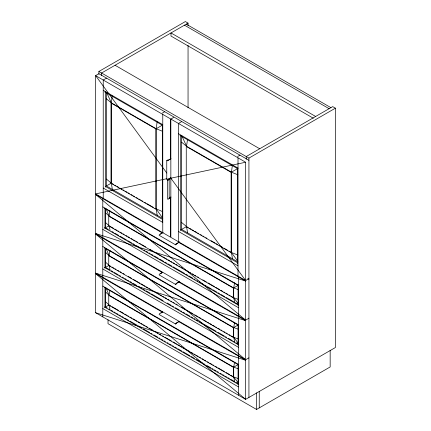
<?xml version="1.0" encoding="UTF-8"?>
<svg xmlns="http://www.w3.org/2000/svg" width="431" height="431" viewBox="0 0 431 431"><rect width="100%" height="100%" fill="white"/><g stroke="black" fill="none" stroke-linecap="round" stroke-linejoin="round"><path stroke-width="0.65" d="M170.746 177.917L167.476 179.802L166.765 179.614L166.754 160.553L167.767 159.928L168.37 160.111L171.021 158.586M112.356 189.419L111.311 183.116L111.311 102.82L112.27 95.935M157.234 215.328L156.184 209.024L156.184 128.729L157.148 121.844M187.512 139.375L186.553 146.265L231.431 172.174L237.874 174.787M232.476 258.767L231.431 252.464L231.431 172.174L232.39 165.283M109.975 210.743L109.043 215.979L233.694 287.946L238.074 289.535M109.975 250.346L109.043 255.583L233.694 327.555L238.074 329.139M109.857 290.602L109.043 295.192L233.694 367.158L238.074 368.742M226.006 297.363L234.744 302.406L233.694 297.719L233.694 287.946L234.626 282.709M233.575 341.336L234.744 342.009L233.694 337.322L233.694 327.555L234.626 322.313M230.666 379.258L234.744 381.613L233.694 376.926L233.694 367.158L234.512 362.573M170.94 178.148L168.823 179.371L169.173 179.652L169.173 198.653L167.95 199.305L167.546 199.041L167.546 180.013L170.897 178.003M169.167 179.679L168.165 180.287L167.546 180.039M98.893 74.159L98.893 71.471L185.357 21.55L188.051 23.107L188.051 25.795M188.051 23.107L101.587 73.022L101.587 75.716M106.522 78.119L103.23 80.021L103.23 198.314M162.32 113.1L164.712 111.715M248.929 278.631L245.643 280.533L170.848 237.352L170.848 119.058L174.135 117.157L248.929 160.337M106.376 98.764L111.311 102.82L156.184 128.729L162.676 124.985M181.769 121.564L178.477 123.46L178.477 241.753M162.676 218.469L106.376 185.966L111.311 183.116L106.376 179.054M170.746 158.915L167.438 160.817L166.754 160.574M170.493 177.89L168.295 179.07M108.375 229.448L105.509 227.794L109.043 225.752L105.509 222.504M237.562 156.539L239.954 155.155M169.281 197.937L170.897 197.005M169.351 198.066L170.94 197.15M98.893 71.471L248.929 158.096L335.399 108.176L335.399 347.526L245.643 399.343L95.601 312.723L95.601 273.637L162.762 312.41M231.431 172.174L237.917 168.424M163.133 232.39L159.292 234.615L159.131 235.299L175.632 244.84L176.683 244.275L176.823 243.66L179.474 242.13M162.487 232.934L160.37 234.243M109.043 265.356L110.094 270.043L105.509 267.398L109.043 265.356L105.509 262.107M237.917 261.908L181.618 229.405L186.553 226.555L181.618 222.493M179.592 241.888L175.778 244.091L175.616 244.83M162.595 272.306L159.325 274.197L159.131 274.903L175.632 284.444L176.683 283.878L176.823 283.264L179.474 281.734M162.487 272.537L160.37 273.847M105.509 301.711L109.043 304.959L105.509 307.001L105.509 287.973M179.054 281.804L175.778 283.695L175.616 284.433M162.595 311.909L159.325 313.8L159.131 314.511L175.632 324.047L176.683 323.482L176.823 322.867L179.474 321.337M160.898 313.062L162.487 312.141M233.694 287.946L238.198 285.349M179.054 321.407L175.778 323.298L175.616 324.037M248.929 318.234L245.643 320.136L95.601 233.516L95.601 194.429L162.18 232.864M233.694 327.555L238.198 324.952M248.929 357.843L245.643 359.74L95.601 273.119L95.601 234.033L162.18 272.467M233.694 367.158L238.198 364.556M108.019 319.705L108.019 323.692L256.564 409.45L330.162 366.959L330.162 350.349M173.688 116.898L98.893 73.717L95.601 75.614L95.601 193.907L167.115 178.644M245.643 162.239L170.848 178.202L245.643 280.533L245.643 162.239L170.848 119.058M95.601 233.516L245.643 281.05L245.643 320.136L95.601 194.429M95.601 273.119L245.643 320.653L245.643 359.74L95.601 234.033M95.601 312.723L245.643 360.257L245.643 399.343L95.601 273.637M231.366 296.372L233.694 297.719L238.074 299.308M231.366 335.981L233.694 337.322L238.074 338.911M230.784 375.245L233.694 376.926L238.074 378.515M156.184 128.729L162.632 131.342M155.02 208.351L162.632 211.637M237.874 255.077L231.431 252.464L237.68 261.138M335.399 108.176L332.705 106.619L246.241 156.539L246.241 159.228M186.257 24.141L330.911 107.653M184.463 25.176L329.112 108.693M315.648 116.467L170.999 32.95L170.999 36.059L313.326 118.234M115.05 65.253L259.704 148.765M103.23 90.3L162.767 124.672M178.477 133.739L238.009 168.112M104.706 91.927L162.509 125.297M179.953 135.366L237.75 168.742M168.893 198.416L169.173 198.653M111.893 183.45L113.644 184.457M114.808 185.131L115.971 185.804M117.14 186.478L118.886 187.485M120.055 188.158L121.801 189.171M122.964 189.845L124.133 190.518M125.297 191.186L127.048 192.199M128.212 192.872L129.375 193.546M131.126 194.553L132.29 195.227M133.459 195.9L134.623 196.574M136.368 197.581L137.537 198.255M138.701 198.928L140.452 199.936M141.616 200.609L142.78 201.282M144.53 202.29L145.694 202.963M146.863 203.637L153.274 207.338M187.135 226.889L188.304 227.563M189.468 228.236L191.219 229.249M192.382 229.917L193.546 230.59M194.715 231.264L196.461 232.277M197.624 232.95L198.793 233.618M200.539 234.631L201.708 235.304M202.872 235.978L204.035 236.651M205.786 237.659L206.95 238.332M211.034 240.687L215.112 243.041M216.276 243.714L217.439 244.388M219.19 245.395L222.687 247.416M223.851 248.089L227.934 250.443M229.098 251.117L230.849 252.124M105.288 186.37L162.509 219.411M180.53 229.815L237.75 262.851M103.23 188.035L162.767 222.407M178.477 231.479L238.009 265.852M247.803 278.501L248.929 279.153M95.601 193.907L170.396 237.093L170.396 197.436M178.482 242.276L245.643 281.05M102.793 206.885L238.445 285.203M104.275 208.168L238.181 285.478M109.625 226.092L113.703 228.441M114.867 229.114L116.618 230.127M117.782 230.795L118.945 231.469M120.109 232.142L121.86 233.149M123.024 233.823L124.187 234.496M125.938 235.504L127.102 236.177M128.266 236.851L129.429 237.524M131.18 238.532L132.344 239.205M133.508 239.878L135.259 240.886M136.422 241.559L137.586 242.233M139.332 243.24L140.501 243.914M141.664 244.587L145.743 246.941M149.816 249.296L153.312 251.311M154.476 251.984L161.469 256.019M162.632 256.693L166.711 259.047M167.874 259.721L169.62 260.728M170.789 261.401L171.953 262.075M173.117 262.743L174.862 263.756M176.031 264.424L177.195 265.097M178.94 266.11L180.11 266.778M181.273 267.452L182.437 268.125M184.182 269.133L185.352 269.806M186.515 270.479L188.261 271.487M189.424 272.16L190.594 272.834M192.339 273.841L193.503 274.515M194.667 275.188L195.836 275.862M197.581 276.869L198.745 277.542M202.823 279.897L206.32 281.912M208.065 282.925L214.471 286.62M215.64 287.294L219.718 289.648M220.882 290.322L222.628 291.329M223.791 292.002L224.96 292.676M226.124 293.349L227.87 294.357M229.033 295.03L230.202 295.704M111.839 231.447L113.585 232.454M114.754 233.128L118.827 235.482M119.996 236.156L126.402 239.857M127.565 240.525L131.644 242.879M132.807 243.553L134.558 244.566M135.722 245.234L139.8 247.588M140.964 248.261L142.128 248.935M143.873 249.942L145.042 250.616M146.206 251.289L147.952 252.297M149.115 252.97L150.284 253.643M151.448 254.317L153.194 255.324M154.363 255.998L158.436 258.352M159.605 259.026L163.678 261.38M164.847 262.048L166.592 263.061M167.756 263.734L171.834 266.083M172.998 266.757L184.651 273.486M185.815 274.159L187.56 275.167M188.724 275.84L192.802 278.194M193.966 278.862L195.135 279.536M196.881 280.549L198.044 281.217M199.214 281.89L200.959 282.903M202.123 283.571L203.287 284.244M204.456 284.918L206.201 285.925M207.365 286.599L211.443 288.953M212.607 289.627L216.685 291.981M217.849 292.654L219.6 293.662M220.764 294.335L224.842 296.69M235.315 302.734L237.605 304.06M104.275 227.713L238.763 305.358M102.793 229.362L238.445 307.68M178.482 281.879L245.643 320.653M102.793 246.489L238.445 324.807M104.275 247.771L238.181 325.082M109.625 265.695L110.794 266.363M111.958 267.037L113.703 268.05M114.867 268.718L116.036 269.391M117.782 270.399L118.945 271.072M120.109 271.745L121.278 272.419M123.024 273.426L124.187 274.1M128.266 276.454L131.762 278.474M133.508 279.482L139.913 283.178M141.082 283.851L145.161 286.206M146.325 286.879L148.07 287.886M149.234 288.56L150.403 289.233M151.567 289.907L153.312 290.914M154.476 291.588L155.645 292.261M156.809 292.935L158.554 293.942M159.718 294.615L161.469 295.623M162.632 296.296L163.796 296.97M164.965 297.643L166.711 298.651M167.874 299.324L169.038 299.998M170.789 301.005L171.953 301.678M173.117 302.346L174.28 303.02M176.031 304.033L177.195 304.701M181.273 307.055L185.352 309.41M186.515 310.083L192.921 313.784M194.667 314.792L198.163 316.812M199.327 317.48L201.078 318.493M202.241 319.166L203.405 319.834M204.569 320.508L206.32 321.515M207.483 322.189L208.647 322.862M209.816 323.536L211.562 324.543M212.725 325.216L214.471 326.224M215.64 326.897L216.804 327.571M217.967 328.244L219.718 329.252M220.882 329.925L222.046 330.599M223.791 331.606L224.96 332.279M226.124 332.953L227.288 333.626M229.033 334.634L230.202 335.307M111.257 270.716L113.003 271.724M114.167 272.397L118.245 274.752M119.409 275.425L120.578 276.099M122.323 277.106L123.487 277.779M124.656 278.448L126.402 279.46M127.565 280.134L128.729 280.802M129.898 281.475L131.644 282.488M132.807 283.156L136.886 285.511M138.049 286.184L139.8 287.191M140.964 287.865L142.128 288.538M143.291 289.212L145.042 290.219M146.206 290.893L150.284 293.247M151.448 293.92L163.096 300.644M167.174 302.998L171.252 305.353M172.416 306.026L173.58 306.7M175.331 307.707L179.409 310.061M180.573 310.735L181.737 311.408M182.9 312.082L184.651 313.089M185.815 313.763L189.893 316.117M191.057 316.785L192.802 317.798M193.966 318.471L195.135 319.139M196.299 319.813L198.044 320.82M199.214 321.494L203.287 323.848M204.456 324.521L216.103 331.25M217.849 332.258L224.26 335.954M225.424 336.627L226.587 337.301M228.333 338.308L232.411 340.662M235.886 342.672L237.605 343.663M104.275 267.317L238.763 344.962M102.793 268.966L238.445 347.284M178.482 321.483L245.643 360.257M102.793 286.092L238.445 364.41M104.275 287.38L238.181 364.685M109.625 305.299L110.794 305.972M111.958 306.64L118.363 310.342M120.109 311.349L123.605 313.369M124.769 314.043L126.52 315.05M127.684 315.724L128.847 316.397M130.011 317.065L131.762 318.078M132.926 318.751L137.004 321.1M138.168 321.774L139.913 322.787M141.082 323.455L142.246 324.128M143.41 324.802L145.161 325.809M146.325 326.482L147.488 327.156M149.234 328.163L150.403 328.837M151.567 329.51L152.73 330.184M154.476 331.191L155.645 331.865M156.809 332.538L157.972 333.211M159.718 334.219L160.887 334.892M162.632 335.9L163.796 336.573M164.965 337.247L171.371 340.943M173.117 341.955L176.613 343.97M177.777 344.644L179.522 345.651M180.691 346.325L181.855 346.998M183.019 347.672L184.764 348.679M185.933 349.352L190.012 351.707M191.175 352.38L192.921 353.388M194.085 354.061L195.254 354.735M196.417 355.403L198.163 356.415M199.327 357.083L200.496 357.757M202.241 358.77L203.405 359.438M204.569 360.111L205.738 360.785M207.483 361.792L208.647 362.466M209.816 363.139L211.562 364.147M212.725 364.82L213.889 365.493M215.64 366.501L216.804 367.174M217.967 367.848L224.373 371.549M226.124 372.556L229.621 374.571M106.085 307.33L107.227 307.993M108.946 308.984L110.094 309.647L109.043 304.959M111.257 310.32L113.003 311.327M114.167 312.001L115.336 312.674M116.499 313.348L118.245 314.355M119.409 315.029L120.578 315.702M121.741 316.37L123.487 317.383M124.656 318.056L128.729 320.405M129.898 321.079L136.886 325.114M138.049 325.788L141.546 327.808M143.291 328.815L149.702 332.517M150.866 333.185L152.03 333.858M153.775 334.871L157.854 337.225M159.017 337.893L160.187 338.567M161.35 339.24L163.096 340.248M164.265 340.921L165.429 341.594M167.174 342.602L168.338 343.275M169.507 343.949L171.252 344.956M172.416 345.63L173.58 346.303M174.749 346.977L176.494 347.984M177.658 348.657L181.737 351.012M182.9 351.685L189.893 355.72M191.057 356.394L194.553 358.409M196.299 359.416L202.705 363.117M203.868 363.791L205.037 364.464M206.783 365.472L210.861 367.826M212.025 368.5L213.189 369.173M214.358 369.841L216.103 370.854M217.267 371.522L218.431 372.195M220.182 373.208L221.345 373.876M222.509 374.55L224.26 375.563M225.424 376.231L226.587 376.904M227.751 377.578L229.502 378.585M235.886 382.275L237.605 383.267M104.275 306.92L238.763 384.565M102.793 308.569L238.445 386.887M181.618 142.203L186.553 146.265L181.893 135.905M105.509 212.731L109.043 215.979L106.015 208.663M105.509 252.334L109.043 255.583L106.015 248.267M105.509 291.938L109.043 295.192L106.015 287.87M233.694 297.719L238.117 303.478M233.694 337.322L238.117 343.081M233.694 376.926L238.117 382.685M166.835 173.073L95.601 75.614L170.396 118.8L170.396 159.125M156.184 209.024L162.826 218.237M106.92 93.074L111.311 102.82M109.043 225.752L110.094 230.44M186.553 226.555L187.598 232.859M259.252 391.289L259.252 407.893M256.564 392.84L256.564 409.45M248.929 158.096L248.929 397.447M238.445 276.896L238.445 315.982M238.445 316.505L238.445 355.586M238.445 356.108L238.445 395.195M238.009 157.832L238.009 276.131M238.074 284.923L238.074 305.46M238.074 324.527L238.074 345.064M238.074 364.13L238.074 384.667M237.562 168.64L237.562 264.079M188.051 45.293L188.051 107.82M181.618 135.921L181.618 229.405M180.718 135.145L180.718 230.59M162.767 114.393L162.767 232.686M162.32 124.521L162.32 221.981M106.376 92.482L106.376 185.966M105.476 91.706L105.476 187.146M105.509 208.766L105.509 227.794M105.509 248.369L105.509 267.398M104.965 208.071L104.965 228.608M104.965 248.337L104.965 268.211M104.965 287.94L104.965 307.815M102.793 198.578L102.793 237.664M102.793 238.187L102.793 277.268M102.793 277.79L102.793 316.877M155.887 128.901L111.009 102.993L111.009 183.288L155.887 209.197L155.887 128.901M231.129 172.346L186.257 146.438L186.257 226.728L231.129 252.636L231.129 172.346M233.397 288.118L108.747 216.152L108.747 225.925L233.397 297.891L233.397 288.118M233.397 327.727L108.747 255.761L108.747 265.528L233.397 337.495L233.397 327.727M233.397 367.331L108.747 295.364L108.747 305.132L233.397 377.098L233.397 367.331"/></g></svg>
